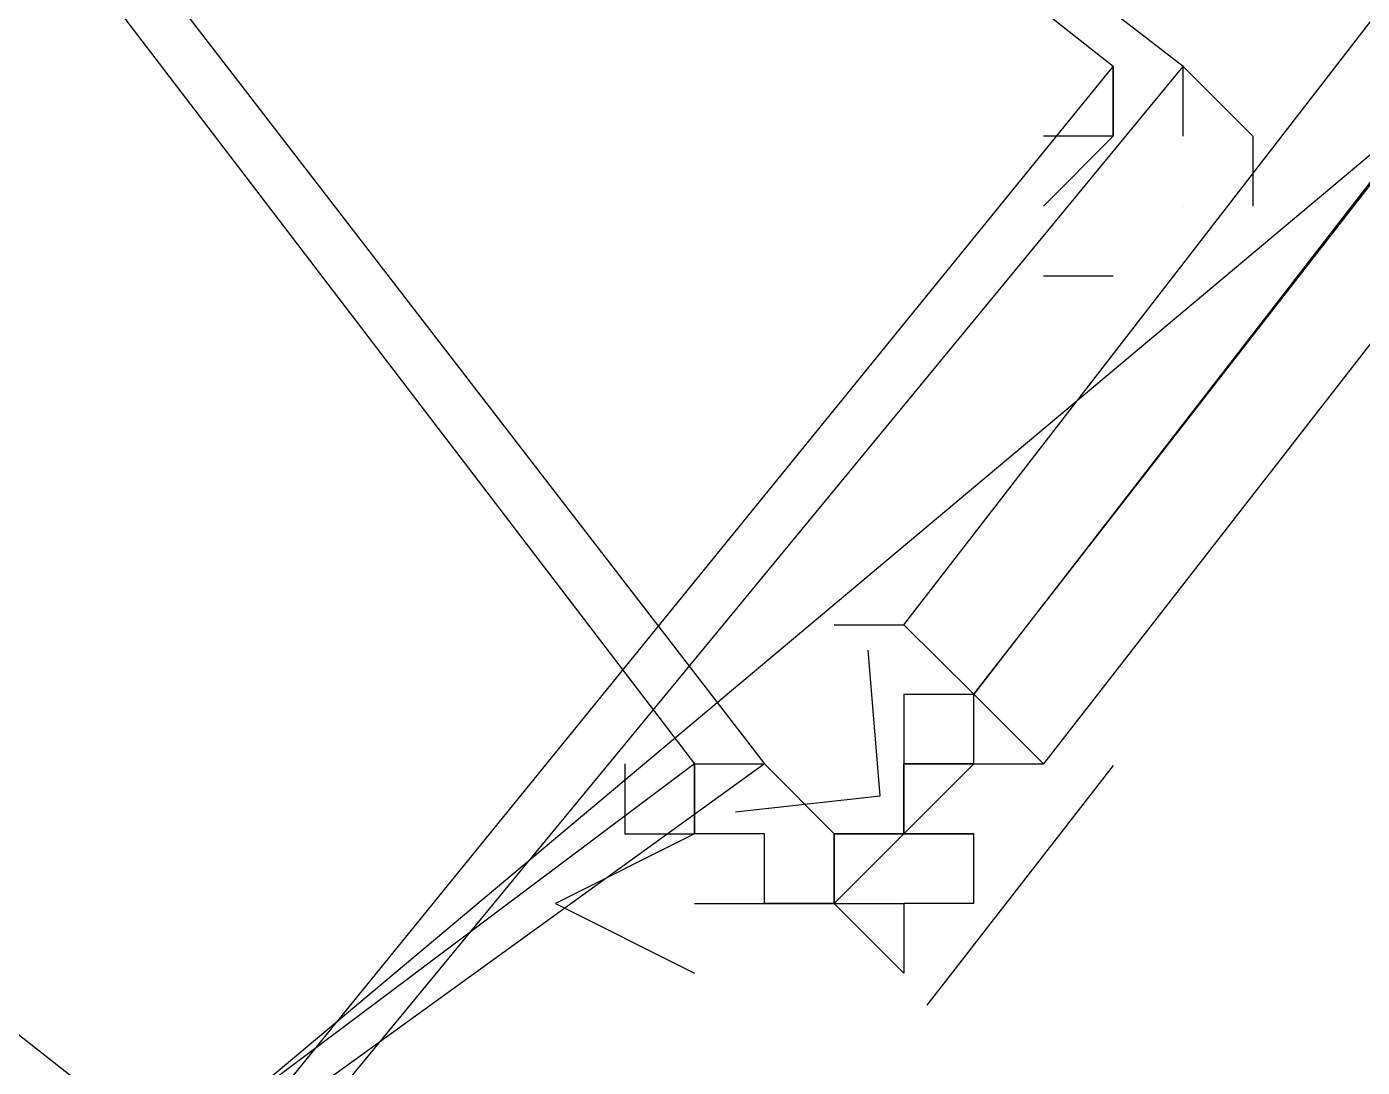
# Model space of a CAD drawing. Header units: feet. Extents: x -84 to 198, y -22 to 181.
# Drawn here: x 119.8056 to 120.0609, y 35.8398 to 36.0387 of the extents above; entities that cross this region are included whole.
import ezdxf

# ---------------------------------------------------------------- set-up
doc = ezdxf.new("R2010")
doc.units = ezdxf.units.FT
doc.layers.add('A-LINEA', color=7, linetype='CONTINUOUS')

msp = doc.modelspace()

# ---------------------------------------------------------------- linework, layer by layer
at = {"layer": 'A-LINEA'}
for p, q in [((120.0267, 36.0044), (120.0267, 36.0044)), ((120.0267, 36.0044), (120.0267, 36.0044)), ((119.96, 35.9244), (119.96, 35.9244)), ((119.96, 35.9244), (119.96, 35.9244)), ((119.9733, 35.9244), (119.9733, 35.9244)), ((119.9733, 35.9244), (119.9733, 35.9244)), ((119.9733, 35.9244), (119.9733, 35.9244)), ((119.9733, 35.9244), (119.9733, 35.9244)), ((119.9733, 35.9244), (119.9733, 35.9244)), ((119.9733, 35.9244), (119.9733, 35.9244)), ((119.9733, 35.9244), (119.9733, 35.9244)), ((119.9733, 35.9244), (119.9733, 35.9244)), ((119.9733, 35.9111), (119.9867, 35.9111)), ((119.9733, 35.9111), (119.9733, 35.9111)), ((119.9733, 35.9111), (119.9733, 35.9111)), ((119.9733, 35.9111), (119.9733, 35.9111)), ((119.9733, 35.9111), (119.9733, 35.9111)), ((119.9733, 35.9111), (119.9733, 35.9111)), ((119.9733, 35.9111), (119.9733, 35.9111)), ((119.9733, 35.9111), (119.9733, 35.8978)), ((119.9733, 35.9111), (119.9733, 35.9111)), ((119.9733, 35.9111), (119.9733, 35.9111)), ((119.9733, 35.9111), (119.9733, 35.9111)), ((119.9733, 35.9111), (119.9733, 35.9111)), ((119.9733, 35.9111), (119.9867, 35.9111)), ((119.9733, 35.9111), (119.9733, 35.9111)), ((119.9733, 35.9111), (119.9733, 35.9111)), ((119.9733, 35.9111), (119.9733, 35.9111)), ((119.9733, 35.9111), (119.9733, 35.9111)), ((119.9733, 35.9111), (119.9733, 35.9111)), ((119.9733, 35.9111), (119.9733, 35.9111)), ((119.9733, 35.9111), (119.9733, 35.8978)), ((119.9733, 35.9111), (119.9733, 35.9111)), ((119.9733, 35.9111), (119.9733, 35.9111)), ((119.9733, 35.9111), (119.9733, 35.9111)), ((119.9733, 35.9111), (119.9733, 35.9111)), ((119.9867, 35.9111), (119.9867, 35.9111)), ((119.9867, 35.8978), (119.9867, 35.9111)), ((119.9867, 35.9111), (119.9867, 35.9111)), ((119.9867, 35.9111), (119.9867, 35.9111)), ((119.9867, 35.9111), (119.9867, 35.9111)), ((119.9867, 35.9111), (119.9867, 35.9111)), ((119.9867, 35.9111), (119.9867, 35.9111)), ((119.9867, 35.9111), (119.9867, 35.9111)), ((119.9867, 35.9111), (119.9867, 35.9111)), ((119.9867, 35.9111), (119.9867, 35.9111)), ((119.9867, 35.9111), (119.9867, 35.9111)), ((119.9867, 35.8978), (119.9867, 35.9111)), ((119.9867, 35.9111), (119.9867, 35.9111)), ((119.9867, 35.9111), (119.9867, 35.9111)), ((119.9867, 35.9111), (119.9867, 35.9111)), ((119.9867, 35.9111), (119.9867, 35.9111)), ((119.9867, 35.9111), (119.9867, 35.9111)), ((119.9867, 35.9111), (119.9867, 35.9111)), ((119.9867, 35.9111), (119.9867, 35.9111)), ((119.9867, 35.9111), (119.9867, 35.9111)), ((119.9733, 35.8978), (119.9733, 35.8978)), ((119.9733, 35.8978), (119.9733, 35.8844)), ((119.9733, 35.8978), (119.9733, 35.8978)), ((119.9733, 35.8978), (119.9733, 35.8978)), ((119.9733, 35.8978), (119.9733, 35.8978)), ((119.9733, 35.8978), (119.9733, 35.8978)), ((119.9733, 35.8978), (119.9733, 35.8978)), ((119.9733, 35.8978), (119.9733, 35.8978)), ((119.9867, 35.8978), (119.9733, 35.8978)), ((119.9733, 35.8978), (119.9733, 35.8978)), ((119.9733, 35.8978), (119.9733, 35.8978)), ((119.9733, 35.8978), (119.9733, 35.8978)), ((119.9733, 35.8978), (119.9867, 35.8978)), ((119.9733, 35.8978), (119.9733, 35.8978)), ((119.9733, 35.8978), (119.9733, 35.8978)), ((119.9733, 35.8978), (119.9733, 35.8978)), ((119.9733, 35.8844), (119.9867, 35.8978)), ((119.9733, 35.8844), (119.9733, 35.8978)), ((119.9733, 35.8978), (119.9733, 35.8978)), ((119.9733, 35.8844), (119.9733, 35.8978)), ((119.9733, 35.8978), (119.9733, 35.8978)), ((119.9733, 35.8978), (119.9733, 35.8978)), ((119.9733, 35.8978), (119.9733, 35.8978)), ((119.9867, 35.8978), (119.9733, 35.8978)), ((119.9867, 35.8978), (119.9733, 35.8978)), ((119.9733, 35.8978), (119.9733, 35.8978)), ((119.9733, 35.8978), (119.9733, 35.8978)), ((119.9733, 35.8978), (119.9733, 35.8978)), ((119.9733, 35.8978), (119.9733, 35.8978)), ((119.9733, 35.8978), (119.9733, 35.8844)), ((119.9733, 35.8978), (119.9733, 35.8978)), ((119.9733, 35.8978), (119.9733, 35.8978)), ((119.9733, 35.8978), (119.9733, 35.8978)), ((119.9733, 35.8978), (119.9733, 35.8978)), ((119.9733, 35.8978), (119.9733, 35.8978)), ((119.9733, 35.8978), (119.9733, 35.8978)), ((119.9867, 35.8978), (119.9733, 35.8978)), ((119.9733, 35.8978), (119.9733, 35.8978)), ((119.9733, 35.8978), (119.9733, 35.8978)), ((119.9733, 35.8978), (119.9733, 35.8978)), ((119.9733, 35.8978), (119.9867, 35.8978)), ((119.9733, 35.8978), (119.9733, 35.8978)), ((119.9733, 35.8978), (119.9733, 35.8978)), ((119.9733, 35.8978), (119.9733, 35.8978)), ((119.9733, 35.8844), (119.9867, 35.8978)), ((119.9733, 35.8844), (119.9733, 35.8978)), ((119.9733, 35.8978), (119.9733, 35.8978)), ((119.9733, 35.8844), (119.9733, 35.8978)), ((119.9733, 35.8978), (119.9733, 35.8978)), ((119.9733, 35.8978), (119.9733, 35.8978)), ((119.9733, 35.8978), (119.9733, 35.8978)), ((119.9867, 35.8978), (119.9733, 35.8978)), ((119.9867, 35.8978), (119.9733, 35.8978)), ((119.9733, 35.8978), (119.9733, 35.8978)), ((119.9733, 35.8978), (119.9733, 35.8978)), ((119.9733, 35.8978), (119.9733, 35.8978)), ((119.9867, 35.8978), (119.9867, 35.8978)), ((119.9867, 35.8978), (119.9867, 35.8978)), ((119.9867, 35.8978), (120, 35.8978)), ((119.9867, 35.8978), (119.9867, 35.8978)), ((119.9867, 35.8978), (119.9867, 35.8978)), ((119.9867, 35.8978), (119.9867, 35.8978)), ((119.9867, 35.8978), (119.9867, 35.8978)), ((119.9867, 35.8978), (119.9867, 35.8978)), ((119.9867, 35.8978), (119.9867, 35.8978)), ((119.9867, 35.8978), (119.9867, 35.8978)), ((119.9867, 35.8978), (119.9867, 35.8978)), ((119.9867, 35.8978), (119.9867, 35.8978)), ((119.9867, 35.8978), (120, 35.8978)), ((119.9867, 35.8978), (119.9867, 35.8978)), ((119.9867, 35.8978), (119.9867, 35.8978)), ((119.9867, 35.8978), (119.9867, 35.8978)), ((119.9867, 35.8978), (119.9867, 35.8978)), ((119.9867, 35.8978), (119.9867, 35.8978)), ((119.9867, 35.8978), (119.9867, 35.8978)), ((119.9867, 35.8978), (119.9867, 35.8978)), ((119.9867, 35.8978), (119.9867, 35.8978)), ((119.9867, 35.8978), (119.9867, 35.8978)), ((119.9867, 35.8978), (119.9867, 35.8978)), ((119.9867, 35.8978), (119.9867, 35.8978)), ((119.9867, 35.8978), (119.9867, 35.8978)), ((119.9867, 35.8978), (119.9867, 35.8978)), ((119.9867, 35.8978), (119.9867, 35.8978)), ((119.9867, 35.8978), (119.9867, 35.8978)), ((119.9867, 35.8978), (119.9867, 35.8978)), ((119.9867, 35.8978), (119.9867, 35.8978)), ((119.9867, 35.8978), (119.9867, 35.8978)), ((119.9867, 35.8978), (120, 35.8978)), ((119.9867, 35.8978), (119.9867, 35.8978)), ((119.9867, 35.8978), (119.9867, 35.8978)), ((119.9867, 35.8978), (119.9867, 35.8978)), ((119.9867, 35.8978), (119.9867, 35.8978)), ((119.9867, 35.8978), (119.9867, 35.8978)), ((119.9867, 35.8978), (119.9867, 35.8978)), ((119.9867, 35.8978), (119.9867, 35.8978)), ((119.9867, 35.8978), (119.9867, 35.8978)), ((119.9867, 35.8978), (119.9867, 35.8978)), ((119.9867, 35.8978), (120, 35.8978)), ((119.9867, 35.8978), (119.9867, 35.8978)), ((119.9867, 35.8978), (119.9867, 35.8978)), ((119.9867, 35.8978), (119.9867, 35.8978)), ((119.9867, 35.8978), (119.9867, 35.8978)), ((119.9867, 35.8978), (119.9867, 35.8978)), ((119.9867, 35.8978), (119.9867, 35.8978)), ((119.9867, 35.8978), (119.9867, 35.8978)), ((119.9867, 35.8978), (119.9867, 35.8978)), ((119.9867, 35.8978), (119.9867, 35.8978)), ((119.9867, 35.8978), (119.9867, 35.8978)), ((119.9867, 35.8978), (119.9867, 35.8978)), ((119.9867, 35.8978), (119.9867, 35.8978)), ((119.9867, 35.8978), (119.9867, 35.8978)), ((119.9867, 35.8978), (119.9867, 35.8978)), ((119.9867, 35.8978), (119.9867, 35.8978)), ((119.9867, 35.8978), (119.9867, 35.8978)), ((120, 35.8978), (120, 35.8978)), ((120, 35.8978), (120, 35.8978)), ((120, 35.8978), (120, 35.8978)), ((120, 35.8978), (120, 35.8978)), ((120, 35.8978), (120, 35.8978)), ((120, 35.8978), (120, 35.8978)), ((120, 35.8978), (120, 35.8978)), ((120, 35.8978), (120, 35.8978)), ((120, 35.8978), (120, 35.8978)), ((120, 35.8978), (120, 35.8978)), ((120, 35.8978), (120, 35.8978)), ((120, 35.8978), (120, 35.8978)), ((120, 35.8978), (120, 35.8978)), ((120, 35.8978), (120, 35.8978)), ((120, 35.8978), (120, 35.8978)), ((120, 35.8978), (120, 35.8978)), ((120, 35.8978), (120, 35.8978)), ((120, 35.8978), (120, 35.8978)), ((120, 35.8978), (120, 35.8978)), ((120, 35.8978), (120, 35.8978)), ((120, 35.8978), (120, 35.8978)), ((120, 35.8978), (120, 35.8978)), ((120, 35.8978), (120, 35.8978)), ((120, 35.8978), (120, 35.8978)), ((120, 35.8978), (120, 35.8978)), ((120, 35.8978), (120, 35.8978)), ((120, 35.8978), (120, 35.8978)), ((120, 35.8978), (120, 35.8978)), ((120, 35.8978), (120, 35.8978)), ((120, 35.8978), (120, 35.8978)), ((120, 35.8978), (120, 35.8978)), ((120, 35.8978), (120, 35.8978)), ((120, 35.8978), (120, 35.8978)), ((120, 35.8978), (120, 35.8978)), ((120, 35.8978), (120, 35.8978)), ((120, 35.8978), (120, 35.8978)), ((120, 35.8978), (120, 35.8978)), ((120, 35.8978), (120, 35.8978)), ((120.0133, 35.8975), (119.9777, 35.8517)), ((120.0133, 35.8975), (119.9777, 35.8517)), ((119.9467, 35.8844), (119.9467, 35.8844)), ((119.9467, 35.8844), (119.9467, 35.8844)), ((119.9467, 35.8844), (119.9467, 35.8844)), ((119.9467, 35.8844), (119.9467, 35.8844)), ((119.9467, 35.8844), (119.9467, 35.8844)), ((119.9467, 35.8844), (119.9467, 35.8844)), ((119.9467, 35.8844), (119.9467, 35.8844)), ((119.9467, 35.8844), (119.9467, 35.8844)), ((119.9467, 35.8844), (119.9467, 35.8844)), ((119.9467, 35.8844), (119.9467, 35.8844)), ((119.9467, 35.8844), (119.9467, 35.8844)), ((119.9467, 35.8844), (119.9467, 35.8844)), ((119.9467, 35.8844), (119.9467, 35.8844)), ((119.9467, 35.8844), (119.9467, 35.8844)), ((119.9467, 35.8844), (119.9467, 35.8844)), ((119.9467, 35.8844), (119.9467, 35.8844)), ((119.9467, 35.8844), (119.9467, 35.8844)), ((119.9467, 35.8844), (119.9467, 35.8844)), ((119.9467, 35.8844), (119.9467, 35.8844)), ((119.9467, 35.8844), (119.9467, 35.8844)), ((119.9467, 35.8844), (119.9467, 35.8844)), ((119.9467, 35.8844), (119.9467, 35.8844)), ((119.96, 35.8844), (119.96, 35.8711)), ((119.96, 35.8711), (119.96, 35.8844)), ((119.96, 35.8844), (119.96, 35.8844)), ((119.96, 35.8844), (119.96, 35.8844)), ((119.96, 35.8844), (119.96, 35.8844)), ((119.96, 35.8844), (119.96, 35.8844)), ((119.96, 35.8844), (119.96, 35.8844)), ((119.96, 35.8844), (119.96, 35.8844)), ((119.96, 35.8844), (119.96, 35.8844)), ((119.96, 35.8844), (119.96, 35.8844)), ((119.96, 35.8844), (119.96, 35.8844)), ((119.96, 35.8711), (119.9733, 35.8844)), ((119.96, 35.8844), (119.96, 35.8844)), ((119.96, 35.8844), (119.9733, 35.8844)), ((119.96, 35.8844), (119.96, 35.8844)), ((119.96, 35.8844), (119.96, 35.8844)), ((119.96, 35.8844), (119.96, 35.8844)), ((119.96, 35.8844), (119.96, 35.8844)), ((119.96, 35.8844), (119.96, 35.8844)), ((119.96, 35.8844), (119.96, 35.8844)), ((119.96, 35.8844), (119.96, 35.8844)), ((119.96, 35.8844), (119.96, 35.8844)), ((119.96, 35.8844), (119.96, 35.8711)), ((119.96, 35.8711), (119.96, 35.8844)), ((119.96, 35.8844), (119.96, 35.8844)), ((119.96, 35.8844), (119.96, 35.8844)), ((119.96, 35.8844), (119.96, 35.8844)), ((119.96, 35.8844), (119.96, 35.8844)), ((119.96, 35.8844), (119.96, 35.8844)), ((119.96, 35.8844), (119.96, 35.8844)), ((119.96, 35.8844), (119.96, 35.8844)), ((119.96, 35.8844), (119.96, 35.8844)), ((119.96, 35.8844), (119.96, 35.8844)), ((119.96, 35.8711), (119.9733, 35.8844)), ((119.96, 35.8844), (119.96, 35.8844)), ((119.96, 35.8844), (119.9733, 35.8844)), ((119.96, 35.8844), (119.96, 35.8844)), ((119.96, 35.8844), (119.96, 35.8844)), ((119.96, 35.8844), (119.96, 35.8844)), ((119.96, 35.8844), (119.96, 35.8844)), ((119.96, 35.8844), (119.96, 35.8844)), ((119.96, 35.8844), (119.96, 35.8844)), ((119.96, 35.8844), (119.96, 35.8844)), ((119.96, 35.8844), (119.96, 35.8844)), ((119.9733, 35.8844), (119.9733, 35.8844)), ((119.9733, 35.8844), (119.9733, 35.8844)), ((119.9733, 35.8844), (119.9867, 35.8844)), ((119.9733, 35.8844), (119.9867, 35.8844)), ((119.9733, 35.8844), (119.9867, 35.8844)), ((119.9733, 35.8844), (119.9733, 35.8844)), ((119.9733, 35.8844), (119.9733, 35.8844)), ((119.9733, 35.8844), (119.9733, 35.8844)), ((119.9733, 35.8844), (119.9733, 35.8844)), ((119.9733, 35.8844), (119.9733, 35.8844)), ((119.9733, 35.8844), (119.9733, 35.8844)), ((119.9733, 35.8844), (119.9733, 35.8844)), ((119.9733, 35.8844), (119.9733, 35.8844)), ((119.9733, 35.8844), (119.9733, 35.8844)), ((119.9733, 35.8844), (119.9733, 35.8844)), ((119.9733, 35.8844), (119.9733, 35.8844)), ((119.9733, 35.8844), (119.9733, 35.8844)), ((119.9733, 35.8844), (119.9733, 35.8844)), ((119.9733, 35.8844), (119.9733, 35.8844)), ((119.9733, 35.8844), (119.9733, 35.8844)), ((119.9733, 35.8844), (119.9733, 35.8844)), ((119.9733, 35.8844), (119.9733, 35.8844)), ((119.9733, 35.8844), (119.9733, 35.8844)), ((119.9733, 35.8844), (119.9867, 35.8844)), ((119.9733, 35.8844), (119.9867, 35.8844)), ((119.9733, 35.8844), (119.9867, 35.8844)), ((119.9733, 35.8844), (119.9733, 35.8844)), ((119.9733, 35.8844), (119.9733, 35.8844)), ((119.9733, 35.8844), (119.9733, 35.8844)), ((119.9733, 35.8844), (119.9733, 35.8844)), ((119.9733, 35.8844), (119.9733, 35.8844)), ((119.9733, 35.8844), (119.9733, 35.8844)), ((119.9733, 35.8844), (119.9733, 35.8844)), ((119.9733, 35.8844), (119.9733, 35.8844)), ((119.9733, 35.8844), (119.9733, 35.8844)), ((119.9733, 35.8844), (119.9733, 35.8844)), ((119.9733, 35.8844), (119.9733, 35.8844)), ((119.9733, 35.8844), (119.9733, 35.8844)), ((119.9733, 35.8844), (119.9733, 35.8844)), ((119.9733, 35.8844), (119.9733, 35.8844)), ((119.9733, 35.8844), (119.9733, 35.8844)), ((119.9733, 35.8844), (119.9733, 35.8844)), ((119.9867, 35.8844), (119.9867, 35.8844)), ((119.9867, 35.8844), (119.9867, 35.8844)), ((119.9867, 35.8844), (119.9867, 35.8844)), ((119.9867, 35.8844), (119.9867, 35.8844)), ((119.9867, 35.8844), (119.9867, 35.8844)), ((119.9867, 35.8844), (119.9867, 35.8844)), ((119.9867, 35.8844), (119.9867, 35.8844)), ((119.9867, 35.8844), (119.9867, 35.8844)), ((119.9867, 35.8844), (119.9867, 35.8844)), ((119.9867, 35.8844), (119.9867, 35.8844)), ((119.9867, 35.8844), (119.9867, 35.8844)), ((119.9867, 35.8844), (119.9867, 35.8844)), ((119.9867, 35.8844), (119.9867, 35.8844)), ((119.9867, 35.8844), (119.9867, 35.8844)), ((119.9867, 35.8711), (119.9867, 35.8844)), ((119.9867, 35.8844), (119.9867, 35.8844)), ((119.9867, 35.8844), (119.9867, 35.8844)), ((119.9867, 35.8844), (119.9867, 35.8844)), ((119.9867, 35.8844), (119.9867, 35.8844)), ((119.9867, 35.8844), (119.9867, 35.8844)), ((119.9867, 35.8844), (119.9867, 35.8844)), ((119.9867, 35.8844), (119.9867, 35.8844)), ((119.9867, 35.8844), (119.9867, 35.8844)), ((119.9867, 35.8844), (119.9867, 35.8844)), ((119.9867, 35.8844), (119.9867, 35.8844)), ((119.9867, 35.8844), (119.9867, 35.8844)), ((119.9867, 35.8844), (119.9867, 35.8844)), ((119.9867, 35.8844), (119.9867, 35.8844)), ((119.9867, 35.8844), (119.9867, 35.8844)), ((119.9867, 35.8844), (119.9867, 35.8844)), ((119.9867, 35.8844), (119.9867, 35.8844)), ((119.9867, 35.8844), (119.9867, 35.8844)), ((119.9867, 35.8844), (119.9867, 35.8844)), ((119.9867, 35.8844), (119.9867, 35.8844)), ((119.9867, 35.8711), (119.9867, 35.8844)), ((119.9867, 35.8844), (119.9867, 35.8844)), ((119.9867, 35.8844), (119.9867, 35.8844)), ((119.9867, 35.8844), (119.9867, 35.8844)), ((119.9867, 35.8844), (119.9867, 35.8844)), ((119.9867, 35.8844), (119.9867, 35.8844)), ((119.9467, 35.8711), (119.9467, 35.8711)), ((119.9467, 35.8711), (119.9467, 35.8711)), ((119.9467, 35.8711), (119.9467, 35.8711)), ((119.9467, 35.8711), (119.9467, 35.8711)), ((119.9467, 35.8711), (119.9467, 35.8711)), ((119.9467, 35.8711), (119.9467, 35.8711)), ((119.9467, 35.8711), (119.9467, 35.8711)), ((119.9467, 35.8711), (119.9467, 35.8711)), ((119.9467, 35.8711), (119.9467, 35.8711)), ((119.9467, 35.8711), (119.9467, 35.8711)), ((119.9467, 35.8711), (119.9467, 35.8711)), ((119.9467, 35.8711), (119.9467, 35.8711)), ((119.9467, 35.8711), (119.9467, 35.8711)), ((119.9467, 35.8711), (119.9467, 35.8711)), ((119.9467, 35.8711), (119.9467, 35.8711)), ((119.9467, 35.8711), (119.9467, 35.8711)), ((119.9467, 35.8711), (119.9467, 35.8711)), ((119.9467, 35.8711), (119.9467, 35.8711)), ((119.96, 35.8711), (119.96, 35.8711)), ((119.96, 35.8711), (119.96, 35.8711)), ((119.96, 35.8711), (119.96, 35.8711)), ((119.96, 35.8711), (119.96, 35.8711)), ((119.96, 35.8711), (119.96, 35.8711)), ((119.96, 35.8711), (119.96, 35.8711)), ((119.96, 35.8711), (119.96, 35.8711)), ((119.96, 35.8711), (119.96, 35.8711)), ((119.96, 35.8711), (119.96, 35.8711)), ((119.96, 35.8711), (119.96, 35.8711)), ((119.96, 35.8711), (119.96, 35.8711)), ((119.96, 35.8711), (119.96, 35.8711)), ((119.96, 35.8711), (119.96, 35.8711)), ((119.96, 35.8711), (119.9733, 35.8711)), ((119.96, 35.8711), (119.96, 35.8711)), ((119.96, 35.8711), (119.96, 35.8711)), ((119.96, 35.8711), (119.96, 35.8711)), ((119.96, 35.8711), (119.96, 35.8711)), ((119.96, 35.8711), (119.96, 35.8711)), ((119.96, 35.8711), (119.96, 35.8711)), ((119.96, 35.8711), (119.96, 35.8711)), ((119.96, 35.8711), (119.96, 35.8711)), ((119.96, 35.8711), (119.96, 35.8711)), ((119.96, 35.8711), (119.96, 35.8711)), ((119.96, 35.8711), (119.96, 35.8711)), ((119.96, 35.8711), (119.96, 35.8711)), ((119.96, 35.8711), (119.96, 35.8711)), ((119.96, 35.8711), (119.96, 35.8711)), ((119.96, 35.8711), (119.96, 35.8711)), ((119.96, 35.8711), (119.96, 35.8711)), ((119.96, 35.8711), (119.96, 35.8711)), ((119.96, 35.8711), (119.96, 35.8711)), ((119.96, 35.8711), (119.96, 35.8711)), ((119.96, 35.8711), (119.96, 35.8711)), ((119.96, 35.8711), (119.96, 35.8711)), ((119.96, 35.8711), (119.96, 35.8711)), ((119.96, 35.8711), (119.96, 35.8711)), ((119.96, 35.8711), (119.96, 35.8711)), ((119.96, 35.8711), (119.96, 35.8711)), ((119.96, 35.8711), (119.96, 35.8711)), ((119.96, 35.8711), (119.96, 35.8711)), ((119.96, 35.8711), (119.96, 35.8711)), ((119.96, 35.8711), (119.9733, 35.8711)), ((119.96, 35.8711), (119.96, 35.8711)), ((119.96, 35.8711), (119.96, 35.8711)), ((119.96, 35.8711), (119.96, 35.8711)), ((119.96, 35.8711), (119.96, 35.8711)), ((119.96, 35.8711), (119.96, 35.8711)), ((119.96, 35.8711), (119.96, 35.8711)), ((119.96, 35.8711), (119.96, 35.8711)), ((119.96, 35.8711), (119.96, 35.8711)), ((119.96, 35.8711), (119.96, 35.8711)), ((119.96, 35.8711), (119.96, 35.8711)), ((119.96, 35.8711), (119.96, 35.8711)), ((119.96, 35.8711), (119.96, 35.8711)), ((119.96, 35.8711), (119.96, 35.8711)), ((119.96, 35.8711), (119.96, 35.8711)), ((119.96, 35.8711), (119.96, 35.8711)), ((119.9733, 35.8711), (119.9733, 35.8711)), ((119.9733, 35.8711), (119.9733, 35.8711)), ((119.9733, 35.8711), (119.9733, 35.8711)), ((119.9733, 35.8711), (119.9733, 35.8711)), ((119.9733, 35.8711), (119.9733, 35.8711)), ((119.9733, 35.8711), (119.9733, 35.8711)), ((119.9733, 35.8711), (119.9733, 35.8711)), ((119.9733, 35.8711), (119.9733, 35.8711)), ((119.9733, 35.8711), (119.9733, 35.8711)), ((119.9733, 35.8711), (119.9733, 35.8711)), ((119.9733, 35.8711), (119.9733, 35.8711)), ((119.9733, 35.8711), (119.9733, 35.8711)), ((119.9733, 35.8711), (119.9733, 35.8711)), ((119.9733, 35.8711), (119.9733, 35.8711)), ((119.9733, 35.8711), (119.9733, 35.8578)), ((119.9733, 35.8711), (119.9733, 35.8711)), ((119.9733, 35.8711), (119.9733, 35.8711)), ((119.9733, 35.8711), (119.9733, 35.8578)), ((119.9733, 35.8711), (119.9733, 35.8711)), ((119.9867, 35.8711), (119.9733, 35.8711)), ((119.9733, 35.8711), (119.9733, 35.8711)), ((119.9733, 35.8711), (119.9733, 35.8711)), ((119.9867, 35.8711), (119.9733, 35.8711)), ((119.9733, 35.8711), (119.9733, 35.8711)), ((119.9733, 35.8711), (119.9733, 35.8711)), ((119.9733, 35.8711), (119.9733, 35.8711)), ((119.9733, 35.8711), (119.9733, 35.8711)), ((119.9733, 35.8711), (119.9733, 35.8711)), ((119.9733, 35.8711), (119.9733, 35.8711)), ((119.9733, 35.8711), (119.9733, 35.8711)), ((119.9733, 35.8711), (119.9733, 35.8711)), ((119.9733, 35.8711), (119.9733, 35.8711)), ((119.9733, 35.8711), (119.9733, 35.8711)), ((119.9733, 35.8711), (119.9733, 35.8711)), ((119.9733, 35.8711), (119.9733, 35.8711)), ((119.9733, 35.8711), (119.9733, 35.8711)), ((119.9733, 35.8711), (119.9733, 35.8711)), ((119.9733, 35.8711), (119.9733, 35.8711)), ((119.9733, 35.8711), (119.9733, 35.8711)), ((119.9733, 35.8711), (119.9733, 35.8711)), ((119.9733, 35.8711), (119.9733, 35.8711)), ((119.9733, 35.8711), (119.9733, 35.8711)), ((119.9733, 35.8711), (119.9733, 35.8711)), ((119.9733, 35.8711), (119.9733, 35.8711)), ((119.9733, 35.8711), (119.9733, 35.8711)), ((119.9733, 35.8711), (119.9733, 35.8711)), ((119.9733, 35.8711), (119.9733, 35.8711)), ((119.9733, 35.8711), (119.9733, 35.8711)), ((119.9733, 35.8711), (119.9733, 35.8711)), ((119.9733, 35.8711), (119.9733, 35.8711)), ((119.9733, 35.8711), (119.9733, 35.8578)), ((119.9733, 35.8711), (119.9733, 35.8711)), ((119.9733, 35.8711), (119.9733, 35.8711)), ((119.9733, 35.8711), (119.9733, 35.8578)), ((119.9733, 35.8711), (119.9733, 35.8711)), ((119.9867, 35.8711), (119.9733, 35.8711)), ((119.9733, 35.8711), (119.9733, 35.8711)), ((119.9733, 35.8711), (119.9733, 35.8711)), ((119.9867, 35.8711), (119.9733, 35.8711)), ((119.9733, 35.8711), (119.9733, 35.8711)), ((119.9733, 35.8711), (119.9733, 35.8711)), ((119.9733, 35.8711), (119.9733, 35.8711)), ((119.9733, 35.8711), (119.9733, 35.8711)), ((119.9733, 35.8711), (119.9733, 35.8711)), ((119.9733, 35.8711), (119.9733, 35.8711)), ((119.9733, 35.8711), (119.9733, 35.8711)), ((119.9733, 35.8711), (119.9733, 35.8711)), ((119.9733, 35.8711), (119.9733, 35.8711)), ((119.9733, 35.8711), (119.9733, 35.8711)), ((119.9733, 35.8711), (119.9733, 35.8711)), ((119.9733, 35.8711), (119.9733, 35.8711)), ((119.9733, 35.8711), (119.9733, 35.8711)), ((119.9867, 35.8711), (119.9867, 35.8711)), ((119.9867, 35.8711), (119.9867, 35.8711)), ((119.9867, 35.8711), (119.9867, 35.8711)), ((119.9867, 35.8711), (119.9867, 35.8711)), ((119.9733, 35.8578), (119.9733, 35.8578)), ((119.9733, 35.8578), (119.9733, 35.8578)), ((119.9733, 35.8578), (119.9733, 35.8578)), ((119.9733, 35.8578), (119.9733, 35.8578)), ((119.9733, 35.8578), (119.9733, 35.8578)), ((119.9733, 35.8578), (119.9733, 35.8578)), ((119.9733, 35.8578), (119.9733, 35.8578)), ((119.9733, 35.8578), (119.9733, 35.8578)), ((119.9733, 35.8578), (119.9733, 35.8578)), ((119.9733, 35.8578), (119.9733, 35.8578)), ((119.9733, 35.8578), (119.9733, 35.8578)), ((119.9733, 35.8578), (119.9733, 35.8578)), ((119.9733, 35.8578), (119.9733, 35.8578)), ((119.9733, 35.8578), (119.9733, 35.8578)), ((119.9733, 35.8578), (119.9733, 35.8578)), ((119.9733, 35.8578), (119.9733, 35.8578))]:
    msp.add_line(p, q, dxfattribs=at)
for points in [[(122.4, 39.0311), (119.9867, 35.9111), (119.9733, 35.9244), (122.3867, 39.0444), (122.4, 39.0444), (122.4, 39.0311)], [(122.4, 39.0311), (119.9867, 35.9111), (119.9733, 35.9244), (122.3867, 39.0444), (122.4, 39.0444), (122.4, 39.0311)], [(122.4267, 39.0178), (120, 35.8978), (119.9867, 35.9111), (122.4133, 39.0311), (122.4267, 39.0178)], [(122.4267, 39.0178), (120, 35.8978), (119.9867, 35.9111), (122.4133, 39.0311), (122.4267, 39.0178)], [(103.4533, 25.1244), (105.36, 26.1111), (107.24, 27.1511), (109.1067, 28.2444), (110.9333, 29.3778), (112.7467, 30.5511), (114.52, 31.7644), (116.2667, 33.0311), (117.9733, 34.3244), (119.6533, 35.6711), (121.3067, 37.0578)], [(103.4533, 25.1244), (105.36, 26.1111), (107.24, 27.1511), (109.1067, 28.2444), (110.9333, 29.3778), (112.7467, 30.5511), (114.52, 31.7644), (116.2667, 33.0311), (117.9733, 34.3244), (119.6533, 35.6711), (121.3067, 37.0578)], [(119.56, 36.3911), (119.3867, 36.1644), (119.84, 35.8044), (120.0267, 36.0311), (119.56, 36.3911)], [(119.56, 36.3911), (119.3867, 36.1644), (119.84, 35.8044), (120.0267, 36.0311), (119.56, 36.3911)], [(119.5733, 36.3778), (119.4, 36.1644), (119.84, 35.8178), (120.0133, 36.0311), (119.5733, 36.3778)], [(119.5733, 36.3778), (119.4, 36.1644), (119.84, 35.8178), (120.0133, 36.0311), (119.5733, 36.3778)], [(119.36, 36.1911), (119.5867, 36.3644), (119.9467, 35.8978), (119.7067, 35.7244), (119.36, 36.1911)], [(119.36, 36.1911), (119.5867, 36.3644), (119.9467, 35.8978), (119.7067, 35.7244), (119.36, 36.1911)], [(119.3733, 36.1778), (119.5867, 36.3511), (119.9333, 35.8978), (119.72, 35.7378), (119.3733, 36.1778)], [(119.3733, 36.1778), (119.5867, 36.3511), (119.9333, 35.8978), (119.72, 35.7378), (119.3733, 36.1778)], [(120.0133, 36.0311), (120.0133, 36.0311), (120.0133, 36.0311), (120.0133, 36.0311), (120.0133, 36.0178), (120.0133, 36.0178), (120.0133, 36.0178)], [(120.0133, 36.0178), (120.0133, 36.0178), (120.0133, 36.0178), (120.0133, 36.0178), (120.0133, 36.0311)], [(120.0133, 36.0311), (120.0133, 36.0311), (120.0133, 36.0311), (120.0133, 36.0311), (120.0133, 36.0178), (120.0133, 36.0178), (120.0133, 36.0178)], [(120.0133, 36.0178), (120.0133, 36.0178), (120.0133, 36.0178), (120.0133, 36.0178), (120.0133, 36.0311)], [(120.0267, 36.0178), (120.0267, 36.0311), (120.0267, 36.0311), (120.04, 36.0178), (120.04, 36.0178), (120.04, 36.0178), (120.04, 36.0044), (120.04, 36.0044)], [(120.0267, 36.0178), (120.0267, 36.0311), (120.0267, 36.0311), (120.04, 36.0178), (120.04, 36.0178), (120.04, 36.0178), (120.04, 36.0044), (120.04, 36.0044)], [(120, 36.0044), (120, 36.0044), (120.0133, 36.0178), (120.0133, 36.0178), (120.0133, 36.0178), (120.0133, 36.0178), (120, 36.0178), (120, 36.0178)], [(120, 36.0044), (120, 36.0044), (120.0133, 36.0178), (120.0133, 36.0178), (120.0133, 36.0178), (120.0133, 36.0178), (120, 36.0178), (120, 36.0178)], [(120, 35.9911), (120.0133, 35.9911), (120.0133, 35.9911)], [(120, 35.9911), (120.0133, 35.9911), (120.0133, 35.9911)], [(120.0267, 35.9911), (120.0267, 35.9911), (120.0267, 35.9911)], [(120.0267, 35.9911), (120.0267, 35.9911), (120.0267, 35.9911)], [(119.96, 35.9244), (119.9733, 35.9244), (119.9867, 35.9111), (120, 35.8978)], [(119.96, 35.9244), (119.9733, 35.9244), (119.9867, 35.9111), (120, 35.8978)], [(119.9411, 35.8886), (119.9688, 35.8917), (119.9665, 35.9195)], [(119.9411, 35.8886), (119.9688, 35.8917), (119.9665, 35.9195)], [(119.92, 35.8978), (119.92, 35.8844), (119.92, 35.8844), (119.92, 35.8844), (119.9333, 35.8844), (119.9333, 35.8844), (119.9067, 35.8711), (119.9067, 35.8711), (119.9333, 35.8578), (119.9333, 35.8578), (119.9333, 35.8578), (119.9333, 35.8578)], [(119.92, 35.8978), (119.92, 35.8844), (119.92, 35.8844), (119.92, 35.8844), (119.9333, 35.8844), (119.9333, 35.8844), (119.9067, 35.8711), (119.9067, 35.8711), (119.9333, 35.8578), (119.9333, 35.8578), (119.9333, 35.8578), (119.9333, 35.8578)], [(119.9333, 35.8978), (119.9333, 35.8978), (119.9333, 35.8978), (119.9333, 35.8978), (119.9333, 35.8978), (119.9333, 35.8978), (119.9333, 35.8978), (119.9467, 35.8978), (119.9467, 35.8978), (119.96, 35.8844), (119.96, 35.8844), (119.96, 35.8844)], [(119.9333, 35.8978), (119.9333, 35.8978), (119.9333, 35.8978), (119.9333, 35.8978), (119.9333, 35.8978), (119.9333, 35.8978), (119.9333, 35.8978), (119.9467, 35.8978), (119.9467, 35.8978), (119.96, 35.8844), (119.96, 35.8844), (119.96, 35.8844)], [(119.9733, 35.8844), (119.9733, 35.8978), (119.9867, 35.8978)], [(119.9733, 35.8844), (119.9733, 35.8978), (119.9867, 35.8978)], [(119.9733, 35.8578), (119.96, 35.8711), (119.9467, 35.8711), (119.9467, 35.8844), (119.9333, 35.8844)], [(119.9733, 35.8578), (119.96, 35.8711), (119.9467, 35.8711), (119.9467, 35.8844), (119.9333, 35.8844)], [(119.9733, 35.8844), (119.9733, 35.8844), (119.96, 35.8844)], [(119.9733, 35.8844), (119.9733, 35.8844), (119.96, 35.8844)], [(119.9867, 35.8844), (119.9733, 35.8844), (119.9867, 35.8844)], [(119.9867, 35.8844), (119.9733, 35.8844), (119.9867, 35.8844)], [(119.9333, 35.8711), (119.9467, 35.8711), (119.9467, 35.8711), (119.96, 35.8711)], [(119.9333, 35.8711), (119.9467, 35.8711), (119.9467, 35.8711), (119.96, 35.8711)]]:
    msp.add_lwpolyline(points, dxfattribs=at)
msp.add_lwpolyline([(119.9333, 35.8844), (119.9333, 35.8844), (119.9333, 35.8978), (119.9333, 35.8978)], close=True, dxfattribs=at)
msp.add_lwpolyline([(119.9333, 35.8844), (119.9333, 35.8844), (119.9333, 35.8978), (119.9333, 35.8978)], close=True, dxfattribs=at)

doc.saveas('drawing.dxf')
